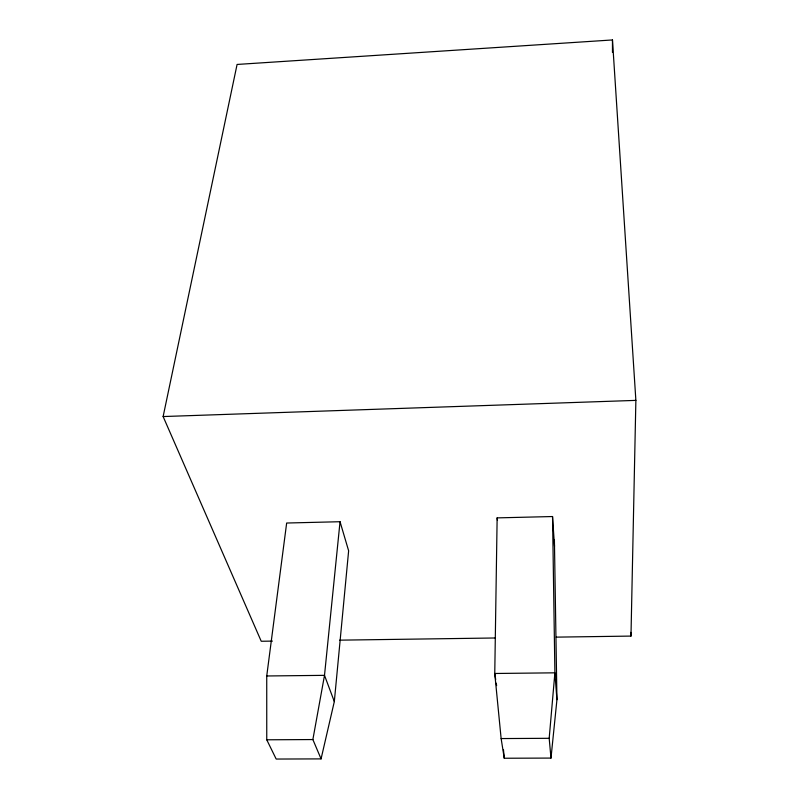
<?xml version="1.0" encoding="UTF-8"?>
<svg xmlns="http://www.w3.org/2000/svg" width="799" height="799" viewBox="0 0 799 799"><rect width="100%" height="100%" fill="white"/><g stroke="black" fill="none" stroke-linecap="round" stroke-linejoin="round"><path stroke-width="1.2" d="M554.506 546.306L552.538 516.534L497.138 517.882L494.761 673.487L501.133 738.566L504.259 758.241L550.99 758.081L556.943 699.674L554.406 540.074M556.284 637.133L630.98 636.084L635.874 400.379L612.463 39.95L237.083 64.449L163.126 416.549L261.233 641.257L272.439 641.098M550.99 758.081L549.183 738.306L554.896 672.828L552.538 516.534M334.322 701.582L348.634 550.811L340.044 521.717L286.661 523.025L266.736 675.974L266.756 739.794L276.184 759.05L321.068 758.89L334.322 701.582L324.504 675.345L340.044 521.717M321.068 758.89L312.868 739.554L324.504 675.345L266.736 675.974M163.126 416.549L635.874 400.379M339.665 640.159L495.29 637.982M266.756 739.794L312.868 739.554M501.133 738.566L549.183 738.306M495.7 679.549L494.761 673.487L554.896 672.828L556.943 699.674M496.259 683.195L496.628 685.622M497.138 517.882L497.447 520.349M503.46 749.592L504.259 758.241M630.781 632.359L630.98 636.084M612.463 39.95L612.473 52.424"/></g></svg>
